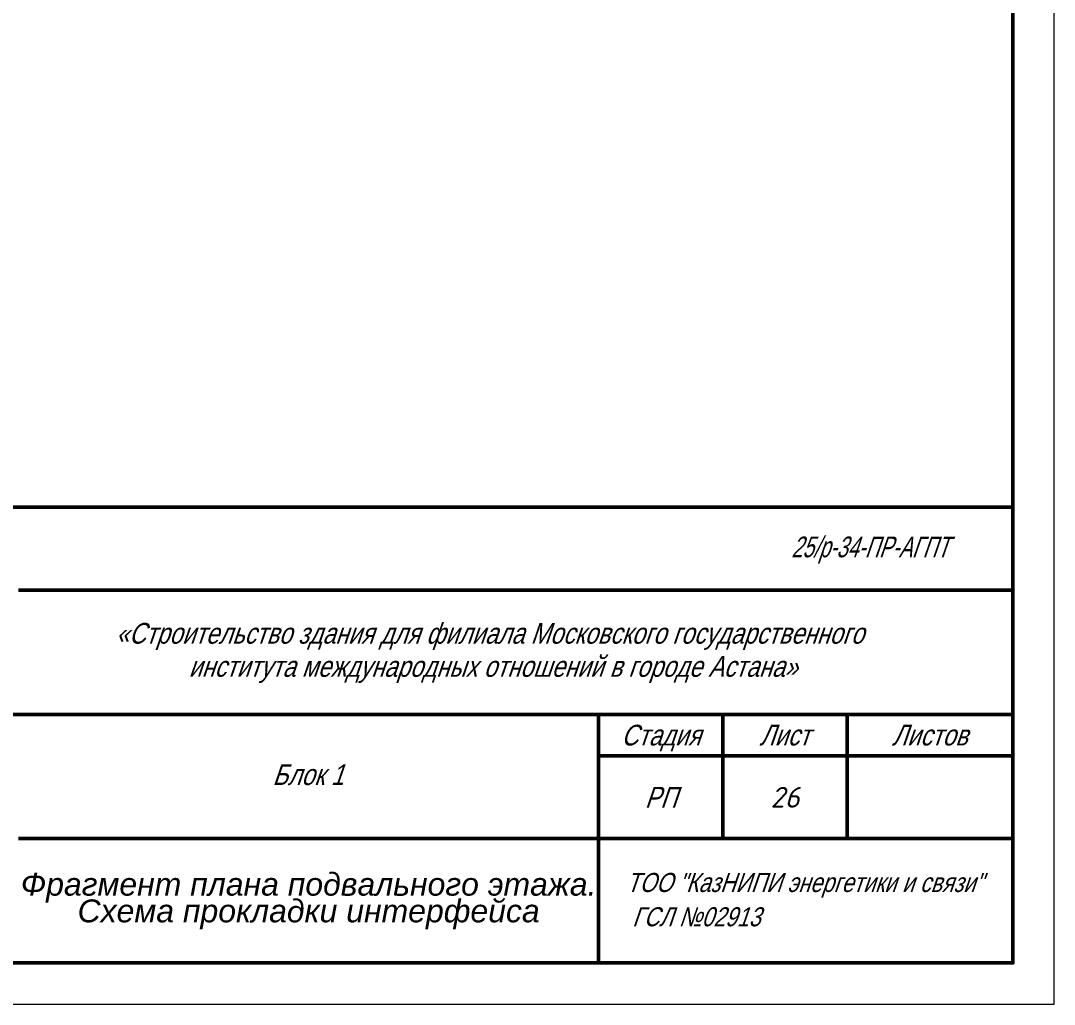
# Model space of a CAD drawing. Header units: millimetres. Extents: x 1949 to 134543, y 1145 to 48705.
# Drawn here: x 44519 to 49509, y 1145 to 5895 of the extents above; entities that cross this region are included whole.
import ezdxf
from ezdxf.enums import TextEntityAlignment as Align

# ---------------------------------------------------------------- set-up
doc = ezdxf.new("R2010")
doc.units = ezdxf.units.MM
doc.layers.add('4.4.4._Сэндвич', color=252, linetype='Continuous', lineweight=53)
doc.layers.add('STANDARD', color=18, linetype='Continuous', lineweight=25, true_color=0x000000)
doc.styles.add('ARIAL', font='arial.ttf')
doc.styles.add('Архитектурный', font='isocpeui.ttf')

# ---------------------------------------------------------------- blocks, each defined once
blk = doc.blocks.new('*U220')
at = {"lineweight": 0}
blk.add_lwpolyline([(-1184, -5), (5, -5), (5, 836), (-1184, 836)], close=True, dxfattribs=at)
at = {"color": 0, "linetype": 'Continuous', "lineweight": 50}
blk.add_lwpolyline([(-1164, 831), (0, 831), (0, 0), (-1164, 0)], close=True, dxfattribs=at)
at = {"lineweight": 0}
blk.add_lwpolyline([(0, -5), (5, -5), (5, 0)], dxfattribs=at)
at = {"layer": 'STANDARD', "color": 0, "linetype": 'Continuous', "lineweight": 50}
for p, q in [((-185, 55), (0, 55)), ((-120, 45), (0, 45)), ((-185, 30), (0, 30)), ((-50, 0), (-50, 30)), ((-35, 15), (-35, 30)), ((-20, 30), (-20, 15)), ((-50, 25), (0, 25)), ((-120, 15), (0, 15))]:
    blk.add_line(p, q, dxfattribs=at)
at = {"layer": 'STANDARD', "color": 0, "linetype": 'Continuous', "lineweight": 13}
for p, q in [((-50, 15), (0, 15)), ((-50, 0), (-50, 15)), ((0, 15), (0, 0)), ((0, 0), (-185, 0))]:
    blk.add_line(p, q, dxfattribs=at)
at = {"layer": 'STANDARD', "color": 0, "linetype": 'Continuous', "lineweight": 13, "style": 'ARIAL', "oblique": 19}
for s, width, p, p2 in [('25/р-34-ПР-АГПТ', 0.68161, (-26.75, 48.97), (-7.75, 48.97)), ('«Строительство здания для филиала Московского государственного ', 0.80229, (-108.27, 38.54), (-17.24, 38.54)), ('института международных отношений в городе Астана»', 0.801042, (-99.49, 34.54), (-26.02, 34.54)), ('Листов', 0.802125, (-14.62, 26.25), (-5.48, 26.25)), ('Блок 1', 0.802776, (-89.38, 21.48), (-80.78, 21.48)), ('РП', 0.798948, (-44.43, 18.75), (-40.57, 18.75))]:
    blk.add_text(s, height=2.5, dxfattribs=dict(at, width=width)).set_placement(p, p2, align=Align.FIT)
at = {"layer": 'STANDARD', "color": 0, "linetype": 'Continuous', "lineweight": 50, "style": 'ARIAL', "oblique": 19}
for s, width, p, p2 in [('Стадия', 0.800956, (-47.28, 26.25), (-37.72, 26.25)), ('Лист', 0.799437, (-30.6, 26.25), (-24.53, 26.25))]:
    blk.add_text(s, height=2.5, dxfattribs=dict(at, width=width)).set_placement(p, p2, align=Align.FIT)
at = {"layer": 'STANDARD', "color": 0, "linetype": 'Continuous', "lineweight": 5, "style": 'ARIAL', "oblique": 19}
for s, width, p, p2 in [('ТОО "КазНИПИ энергетики и связи" ', 0.800126, (-46.66, 8.56), (-2.96, 8.56)), (' ГСЛ №02913                               ', 0.795255, (-46.66, 4.42), (-8.48, 4.42))]:
    blk.add_text(s, height=2.3, dxfattribs=dict(at, width=width)).set_placement(p, p2, align=Align.FIT)

msp = doc.modelspace()

# ---------------------------------------------------------------- block references
ref = msp.add_blockref('*U220', (49308.8, 1345.1), dxfattribs=dict(xscale=40, yscale=40, zscale=40))
ref.add_attrib('ЛИСТ_первый', '26', dxfattribs={"height": 100, "style": 'Архитектурный'}).set_placement((48208.8, 2145.1), align=Align.MIDDLE_CENTER)

# ---------------------------------------------------------------- texts
at = {"layer": '4.4.4._Сэндвич', "color": 0, "lineweight": 30, "insert": (44508.8, 1780.3), "char_height": 110.4, "attachment_point": 1, "style": 'ARIAL'}
msp.add_mtext_dynamic_manual_height_columns('\\pxsm0.7,qc;{\\fArial|b0|i1|c204|p34;Фрагмент плана подвального этажа.\\PСхема прокладки интерфейса}', width=2800, gutter_width=1125, heights=[0], dxfattribs=at)

doc.saveas('drawing.dxf')
